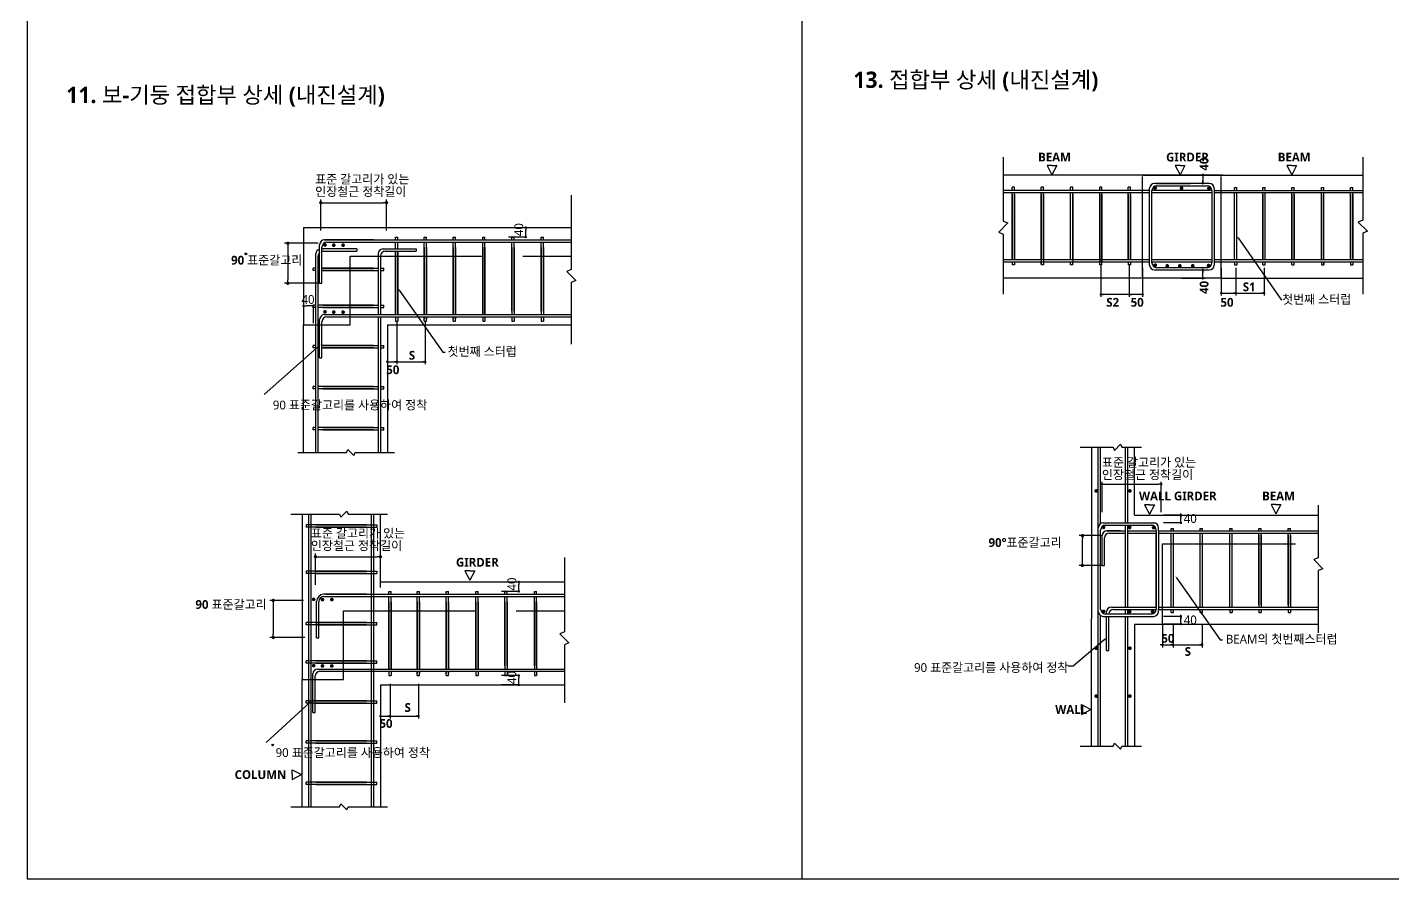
# Model space of a CAD drawing. Header units: millimetres. Extents: x 4573 to 501064, y -176100 to -4304.
# Drawn here: x 4573 to 45697, y -116700 to -91050 of the extents above; entities that cross this region are included whole.
import ezdxf

# ---------------------------------------------------------------- set-up
doc = ezdxf.new("R2010")
doc.units = ezdxf.units.MM
doc.header["$LTSCALE"] = 800
doc.linetypes.add('HID5', pattern=[6.5, 5, -1.5])
doc.layers.get('Defpoints').update_dxf_attribs({"color": 147})
for name, color, linetype in [('BAR', 40, 'Continuous'), ('BAR-S', 4, 'Continuous'), ('DIM', 7, 'Continuous'), ('ELE4', 4, 'Continuous'), ('MIDDLE', 6, 'Continuous'), ('RXLEADER', 7, 'Continuous'), ('SYM', 7, 'Continuous'), ('TEXT5', 7, 'Continuous'), ('W1', 2, 'Continuous')]:
    doc.layers.add(name, color=color, linetype=linetype)
doc.styles.get("Standard").update_dxf_attribs({"font": 'malgun.ttf'})
doc.styles.add('XR-SHEET-맑은고딕', font='malgun.ttf')
doc.styles.add('맑은고딕B', font='malgunbd.ttf')
doc.dimstyles.new('AA', dxfattribs={"dimscale": 0, "dimtxt": 360, "dimasz": 200, "dimexe": 100, "dimexo": 3, "dimgap": 100, "dimtad": 1, "dimdec": 0, "dimzin": 0, "dimdsep": 46, "dimtxsty": 'Standard', "dimcen": 3, "dimadec": 0, "dimazin": 0, "dimtfac": 1, "dimtdec": 0, "dimtix": 1, "dimtmove": 0, "dimatfit": 0, "dimfxl": 1, "dimtolj": 1, "dimtzin": 0, "dimarcsym": 0})

# ---------------------------------------------------------------- blocks, each defined once
blk = doc.blocks.new('_Dot')
at = {"color": 0, "linetype": 'ByBlock', "lineweight": -2}
blk.add_line((-0.5, 0), (-1, 0), dxfattribs=at)
at = {"color": 0, "linetype": 'ByBlock', "const_width": 0.5}
blk.add_lwpolyline([(-0.25, 0, 1), (0.25, 0, 1)], format="xyb", close=True, dxfattribs=at)
blk = doc.blocks.new('*D234')
at = {"layer": 'Defpoints', "color": 0, "transparency": 16777216}
for p in [(12896, -108316), (11982, -109434), (12940, -109434)]:
    blk.add_point(p, dxfattribs=at)
at = {"layer": 'DIM', "color": 0, "lineweight": -2, "transparency": 16777216}
for p, q in [((12893, -108316), (11882, -108316)), ((11982, -108416), (11982, -109334)), ((12937, -109434), (11882, -109434))]:
    blk.add_line(p, q, dxfattribs=at)
at = {"layer": 'DIM', "color": 0, "lineweight": -2, "transparency": 16777216, "xscale": 100, "yscale": 100, "zscale": 100}
for p, rotation in [((11982, -108316), 90), ((11982, -109434), 270)]:
    blk.add_blockref('_Dot', p, dxfattribs=dict(at, rotation=rotation))
blk = doc.blocks.new('*D235')
at = {"layer": 'Defpoints', "color": 0, "transparency": 16777216}
for p in [(15209, -107001), (13252, -107846), (15209, -107846)]:
    blk.add_point(p, dxfattribs=at)
at = {"layer": 'DIM', "color": 0, "lineweight": -2, "transparency": 16777216}
for p, q in [((13252, -107843), (13252, -106901)), ((15209, -107843), (15209, -106901)), ((13352, -107001), (15109, -107001))]:
    blk.add_line(p, q, dxfattribs=at)
at = {"layer": 'DIM', "color": 0, "lineweight": -2, "transparency": 16777216, "xscale": 100, "yscale": 100, "zscale": 100, "rotation": 180}
blk.add_blockref('_Dot', (13252, -107001), dxfattribs=at)
at = {"layer": 'DIM', "color": 0, "lineweight": -2, "transparency": 16777216, "xscale": 100, "yscale": 100, "zscale": 100}
blk.add_blockref('_Dot', (15209, -107001), dxfattribs=at)
blk = doc.blocks.new('*D232')
at = {"layer": 'Defpoints', "color": 0, "transparency": 16777216}
for p in [(13334, -97558), (12421, -98762), (13378, -98762)]:
    blk.add_point(p, dxfattribs=at)
at = {"layer": 'DIM', "color": 0, "lineweight": -2, "transparency": 16777216}
for p, q in [((13331, -97558), (12321, -97558)), ((12421, -97658), (12421, -98662)), ((13375, -98762), (12321, -98762))]:
    blk.add_line(p, q, dxfattribs=at)
at = {"layer": 'DIM', "color": 0, "lineweight": -2, "transparency": 16777216, "xscale": 100, "yscale": 100, "zscale": 100}
for p, rotation in [((12421, -97558), 90), ((12421, -98762), 270)]:
    blk.add_blockref('_Dot', p, dxfattribs=dict(at, rotation=rotation))
blk = doc.blocks.new('*D240')
at = {"layer": 'Defpoints', "color": 0, "transparency": 16777216}
for p in [(15393, -96335), (13412, -97179), (15393, -97179)]:
    blk.add_point(p, dxfattribs=at)
at = {"layer": 'DIM', "color": 0, "lineweight": -2, "transparency": 16777216}
for p, q in [((13412, -97176), (13412, -96235)), ((13512, -96335), (15293, -96335)), ((15393, -97176), (15393, -96235))]:
    blk.add_line(p, q, dxfattribs=at)
at = {"layer": 'DIM', "color": 0, "lineweight": -2, "transparency": 16777216, "xscale": 100, "yscale": 100, "zscale": 100, "rotation": 180}
blk.add_blockref('_Dot', (13412, -96335), dxfattribs=at)
at = {"layer": 'DIM', "color": 0, "lineweight": -2, "transparency": 16777216, "xscale": 100, "yscale": 100, "zscale": 100}
blk.add_blockref('_Dot', (15393, -96335), dxfattribs=at)
blk = doc.blocks.new('*D241')
at = {"layer": 'Defpoints', "color": 0, "transparency": 16777216}
for p in [(36354, -106365), (36945, -106365), (36945, -107264)]:
    blk.add_point(p, dxfattribs=at)
at = {"layer": 'DIM', "color": 0, "lineweight": -2, "transparency": 16777216}
for p, q in [((36942, -106365), (36254, -106365)), ((36354, -107164), (36354, -106465)), ((36942, -107264), (36254, -107264))]:
    blk.add_line(p, q, dxfattribs=at)
at = {"layer": 'DIM', "color": 0, "lineweight": -2, "transparency": 16777216, "xscale": 100, "yscale": 100, "zscale": 100}
for p, rotation in [((36354, -106365), 90), ((36354, -107264), 270)]:
    blk.add_blockref('_Dot', p, dxfattribs=dict(at, rotation=rotation))

msp = doc.modelspace()

# ---------------------------------------------------------------- linework, layer by layer
at = {"color": 4}
for p, q in [((15666.7, -97368.5), (15736.2, -97368.5)), ((16524.6, -97368.5), (16594.1, -97368.5)), ((17398.8, -97368.5), (17468.2, -97368.5)), ((18289, -97368.5), (18358.5, -97368.5)), ((19163.2, -97368.5), (19232.6, -97368.5)), ((20053.5, -97368.5), (20122.9, -97368.5)), ((14494.6, -97727.8), (14494.6, -97797.3)), ((16284.2, -97727.8), (16284.2, -97797.3)), ((13181.1, -98373.1), (13181.1, -98303.6)), ((15314.1, -98373.1), (15314.1, -98303.6)), ((13378.3, -98761.7), (13447.8, -98761.7)), ((13181.1, -99492.4), (13181.1, -99423)), ((15314.1, -99492.4), (15314.1, -99423)), ((15666.7, -99899.9), (15736.2, -99899.9)), ((16524.6, -99899.9), (16594.1, -99899.9)), ((17398.8, -99899.9), (17468.2, -99899.9)), ((18289, -99899.9), (18358.5, -99899.9)), ((19163.2, -99899.9), (19232.6, -99899.9)), ((20053.5, -99899.9), (20122.9, -99899.9)), ((13181.1, -100709.7), (13181.1, -100640.2)), ((15314.1, -100709.7), (15314.1, -100640.2)), ((13378.3, -101011.9), (13447.8, -101011.9)), ((13181.1, -101941.4), (13181.1, -101871.9)), ((15314.1, -101941.4), (15314.1, -101871.9)), ((13181.1, -103174.4), (13181.1, -103104.9)), ((15314.1, -103174.4), (15314.1, -103104.9)), ((12972.6, -106039.5), (12972.6, -106109)), ((15105.6, -106039.5), (15105.6, -106109)), ((12972.6, -107432.9), (12972.6, -107502.4)), ((15105.6, -107432.9), (15105.6, -107502.4)), ((15458.2, -108046), (15527.7, -108046)), ((16316.1, -108046), (16385.6, -108046)), ((17190.2, -108046), (17259.7, -108046)), ((18080.5, -108046), (18150, -108046)), ((18954.6, -108046), (19024.1, -108046)), ((19844.9, -108046), (19914.4, -108046)), ((12972.6, -109050.6), (12972.6, -108981.1)), ((15105.6, -109050.6), (15105.6, -108981.1)), ((13285.9, -109439.1), (13355.3, -109439.1)), ((12972.6, -110208.3), (12972.6, -110138.8)), ((15105.6, -110208.3), (15105.6, -110138.8)), ((15458.2, -110577.3), (15527.7, -110577.3)), ((16316.1, -110577.3), (16385.6, -110577.3)), ((17190.2, -110577.3), (17259.7, -110577.3)), ((18080.5, -110577.3), (18150, -110577.3)), ((18954.6, -110577.3), (19024.1, -110577.3)), ((19844.9, -110577.3), (19914.4, -110577.3)), ((12972.6, -111408.3), (12972.6, -111338.8)), ((15105.6, -111408.3), (15105.6, -111338.8)), ((13169.8, -111689.4), (13239.2, -111689.4)), ((12972.6, -112619), (12972.6, -112549.5)), ((15105.6, -112619), (15105.6, -112549.5)), ((12972.6, -113865.4), (12972.6, -113795.9)), ((15105.6, -113865.4), (15105.6, -113795.9))]:
    msp.add_line(p, q, dxfattribs=at)
at = {"color": 7}
for p, q in [((19585, -97369), (19065.6, -97369)), ((15778.3, -98967.7), (17086.5, -100839.3)), ((12894, -99445.4), (12894, -99964.8)), ((13179.3, -99445.4), (13179.3, -99964.8)), ((13303.7, -100699.2), (11706.7, -102111.7)), ((17086.5, -100839.3), (17160, -100839.3)), ((13095.2, -111376.7), (11771.4, -112592.3))]:
    msp.add_line(p, q, dxfattribs=at)
at = {"color": 0, "linetype": 'ByBlock'}
for p, q in [((19585, -97295.5), (19585, -97157.3)), ((13105.8, -99445.4), (12967.5, -99445.4))]:
    msp.add_line(p, q, dxfattribs=at)
at = {"color": 4, "const_width": 55}
for points in [[(13511.4, -97605.9, 1), (13566.7, -97605.9, 1)], [(13774.8, -97614.9, 1), (13830.1, -97614.9, 1)], [(14056.4, -97614.9, 1), (14111.7, -97614.9, 1)], [(13511.4, -99622.6, 1), (13566.7, -99622.6, 1)], [(13774.8, -99631.6, 1), (13830.1, -99631.6, 1)], [(14056.4, -99631.6, 1), (14111.7, -99631.6, 1)], [(13172.2, -108283.3, 1), (13227.6, -108283.3, 1)], [(13435.7, -108292.3, 1), (13491, -108292.3, 1)], [(13717.3, -108292.3, 1), (13772.6, -108292.3, 1)], [(13172.2, -110282.1, 1), (13227.6, -110282.1, 1)], [(13435.7, -110291.1, 1), (13491, -110291.1, 1)], [(13717.3, -110291.1, 1), (13772.6, -110291.1, 1)]]:
    msp.add_lwpolyline(points, format="xyb", close=True, dxfattribs=at)
at = {"color": 7}
for centre, radius in [((11155, -97878.7), 27.6), ((11964.7, -112670.1), 23.2)]:
    msp.add_circle(centre, radius, dxfattribs=at)
for points in [[(15768.3, -98974.7), (15788.4, -98960.7), (15736.2, -98907.4)], [(13287.9, -100680.5), (13319.6, -100717.9), (13415.8, -100604)], [(13079.3, -111358), (13111.1, -111395.3), (13207.3, -111281.4)]]:
    msp.add_solid(points, dxfattribs=at)
at = {"layer": 'BAR'}
for p, q in [((40174.3, -95752.4), (38524.3, -95752.4)), ((38585.7, -95752.4), (39607.1, -95752.4)), ((38377.2, -95967.2), (33968.8, -95967.2)), ((38377.2, -96036.7), (33968.8, -96036.7)), ((34233.8, -95967.2), (34233.8, -95865.6)), ((34303.3, -95865.6), (34233.8, -95865.6)), ((34233.8, -98017.4), (34233.8, -96036.7)), ((34233.8, -96091.7), (34233.8, -98057.2)), ((34303.3, -95967.2), (34303.3, -95865.6)), ((34303.3, -98017.4), (34303.3, -96036.7)), ((34303.3, -96091.7), (34303.3, -98057.2)), ((35107.9, -95967.2), (35107.9, -95865.6)), ((35177.4, -95865.6), (35107.9, -95865.6)), ((35107.9, -98057.2), (35107.9, -96036.7)), ((35107.9, -96091.7), (35107.9, -98202.3)), ((35177.4, -95967.2), (35177.4, -95865.6)), ((35177.4, -98057.2), (35177.4, -96036.7)), ((35177.4, -96091.7), (35177.4, -98202.3)), ((35998.2, -95967.2), (35998.2, -95865.6)), ((36067.7, -95865.6), (35998.2, -95865.6)), ((35998.2, -98057.2), (35998.2, -96036.7)), ((36067.7, -95967.2), (36067.7, -95865.6)), ((36067.7, -98057.2), (36067.7, -96036.7)), ((36067.7, -96091.7), (36067.7, -98132.8)), ((36872.3, -95967.2), (36872.3, -95865.6)), ((36941.8, -95865.6), (36872.3, -95865.6)), ((36872.3, -98057.2), (36872.3, -96036.7)), ((36872.3, -96091.7), (36872.3, -98132.8)), ((36941.8, -95967.2), (36941.8, -95865.6)), ((36941.8, -98202.3), (36941.8, -96036.7)), ((36941.8, -96091.7), (36941.8, -98132.8)), ((37730.2, -95967.2), (37730.2, -95865.6)), ((37799.7, -95865.6), (37730.2, -95865.6)), ((37730.2, -98057.2), (37730.2, -96036.7)), ((37730.2, -96091.7), (37730.2, -98057.2)), ((37799.7, -95967.2), (37799.7, -95865.6)), ((37799.7, -98057.2), (37799.7, -96036.7)), ((37799.7, -96091.7), (37799.7, -98057.2)), ((38377.2, -98214.5), (38377.2, -95899.4)), ((40251.9, -95967.2), (38446.7, -95967.2)), ((38446.7, -98145), (38446.7, -95968.9)), ((40251.9, -96036.7), (38446.7, -96036.7)), ((38593.7, -95821.9), (40104.8, -95821.9)), ((40251.9, -95968.9), (40251.9, -98145)), ((40321.4, -95899.4), (40321.4, -98214.5)), ((40321.4, -95967.2), (44799.9, -95967.2)), ((44799.9, -96036.7), (40321.4, -96036.7)), ((40930.1, -95967.2), (40930.1, -95876.4)), ((40930.1, -95876.4), (40999.6, -95876.4)), ((40930.1, -98057.2), (40930.1, -96036.7)), ((40999.6, -95967.2), (40999.6, -95876.4)), ((40999.6, -98057.2), (40999.6, -96036.7)), ((41788, -95967.2), (41788, -95876.4)), ((41788, -95876.4), (41857.5, -95876.4)), ((41788, -98057.2), (41788, -96036.7)), ((41788, -96091.7), (41788, -98057.2)), ((41857.5, -95967.2), (41857.5, -95876.4)), ((41857.5, -98057.2), (41857.5, -96036.7)), ((42662.1, -95967.2), (42662.1, -95876.4)), ((42662.1, -95876.4), (42731.6, -95876.4)), ((42662.1, -98057.2), (42662.1, -96036.7)), ((42662.1, -96091.7), (42662.1, -98057.2)), ((42731.6, -95967.2), (42731.6, -95876.4)), ((42731.6, -98057.2), (42731.6, -96036.7)), ((42731.6, -96091.7), (42731.6, -98057.2)), ((43552.4, -95967.2), (43552.4, -95876.4)), ((43552.4, -95876.4), (43621.9, -95876.4)), ((43552.4, -98057.2), (43552.4, -96036.7)), ((43552.4, -96091.7), (43552.4, -98057.2)), ((43621.9, -95967.2), (43621.9, -95876.4)), ((43621.9, -98057.2), (43621.9, -96036.7)), ((44426.5, -95876.4), (44496, -95876.4)), ((44426.5, -95967.2), (44426.5, -95876.4)), ((44426.5, -98017.4), (44426.5, -96036.7)), ((44426.5, -96091.7), (44426.5, -98057.2)), ((44496, -95967.2), (44496, -95876.4)), ((44496, -98017.4), (44496, -96036.7)), ((44496, -96091.7), (44496, -98057.2)), ((13525.3, -97454.8), (20957.8, -97454.8)), ((15000.5, -97454.8), (13525.3, -97454.8)), ((15666.7, -97454.8), (15666.7, -97368.5)), ((15736.2, -97454.8), (15736.2, -97368.5)), ((16524.6, -97454.8), (16524.6, -97368.5)), ((16594.1, -97454.8), (16594.1, -97368.5)), ((17398.8, -97454.8), (17398.8, -97368.5)), ((17468.2, -97454.8), (17468.2, -97368.5)), ((18289, -97454.8), (18289, -97368.5)), ((18358.5, -97454.8), (18358.5, -97368.5)), ((19163.2, -97454.8), (19163.2, -97368.5)), ((19232.6, -97454.8), (19232.6, -97368.5)), ((20053.5, -97454.8), (20053.5, -97368.5)), ((20122.9, -97454.8), (20122.9, -97368.5)), ((13264.7, -103860.4), (13264.7, -97874.8)), ((13378.3, -98761.7), (13378.3, -97601.8)), ((13447.8, -98761.7), (13447.8, -97671.3)), ((14494.6, -97727.8), (13447.8, -97727.8)), ((13481.3, -97797.3), (14494.6, -97797.3)), ((13594.8, -97524.3), (20957.8, -97524.3)), ((15139.4, -97874.8), (15139.4, -99705.1)), ((15286.5, -97727.8), (16284.2, -97727.8)), ((15356, -97797.3), (16284.2, -97797.3)), ((15666.7, -97727.8), (15666.7, -97524.3)), ((15666.7, -97797.3), (15666.7, -99705.1)), ((15666.7, -99721.8), (15666.7, -97797.3)), ((15736.2, -97727.8), (15736.2, -97524.3)), ((15736.2, -97797.3), (15736.2, -99705.1)), ((15736.2, -99721.8), (15736.2, -97797.3)), ((16524.6, -99705.1), (16524.6, -97524.3)), ((16524.6, -97681.2), (16524.6, -99705.1)), ((16594.1, -99705.1), (16594.1, -97524.3)), ((16594.1, -97681.2), (16594.1, -99705.1)), ((17398.8, -99705.1), (17398.8, -97524.3)), ((17398.8, -97681.2), (17398.8, -99705.1)), ((17468.2, -99705.1), (17468.2, -97524.3)), ((17468.2, -97681.2), (17468.2, -99705.1)), ((18289, -99708.5), (18289, -97524.3)), ((18289, -97681.2), (18289, -99705.1)), ((18358.5, -99705.1), (18358.5, -97524.3)), ((18358.5, -97681.2), (18358.5, -99705.1)), ((19163.2, -99606.9), (19163.2, -97524.3)), ((19163.2, -97681.2), (19163.2, -99705.1)), ((19232.6, -99606.9), (19232.6, -97524.3)), ((19232.6, -97681.2), (19232.6, -99705.1)), ((20053.5, -99606.9), (20053.5, -97524.3)), ((20053.5, -97681.2), (20053.5, -99705.1)), ((20122.9, -99606.9), (20122.9, -97524.3)), ((20122.9, -97681.2), (20122.9, -99705.1)), ((13334.2, -103860.4), (13334.2, -97944.3)), ((15208.9, -97944.3), (15208.9, -99705.1)), ((38377.2, -98057.2), (33968.8, -98057.2)), ((38377.2, -98126.7), (33968.8, -98126.7)), ((34233.8, -98126.7), (34233.8, -98202.3)), ((34303.3, -98202.3), (34233.8, -98202.3)), ((34303.3, -98126.7), (34303.3, -98202.3)), ((35107.9, -98188.5), (35107.9, -98126.7)), ((35177.4, -98202.3), (35107.9, -98202.3)), ((35998.2, -98202.3), (35998.2, -98126.7)), ((36067.7, -98202.3), (35998.2, -98202.3)), ((36067.7, -98202.3), (36067.7, -98126.7)), ((36872.3, -98202.3), (36872.3, -98126.7)), ((36941.8, -98202.3), (36872.3, -98202.3)), ((37730.2, -98132.3), (37730.2, -98126.7)), ((37730.2, -98126.7), (37730.2, -98202.3)), ((37799.7, -98202.3), (37730.2, -98202.3)), ((37799.7, -98132.3), (37799.7, -98126.7)), ((37799.7, -98126.7), (37799.7, -98202.3)), ((40251.9, -98057.2), (38446.7, -98057.2)), ((40251.9, -98126.7), (38446.7, -98126.7)), ((44799.9, -98057.2), (40321.4, -98057.2)), ((44799.9, -98126.7), (40321.4, -98126.7)), ((40930.1, -98126.7), (40930.1, -98205.5)), ((40930.1, -98132.3), (40930.1, -98126.7)), ((40930.1, -98205.5), (40999.6, -98205.5)), ((40999.6, -98126.7), (40999.6, -98205.5)), ((40999.6, -98132.3), (40999.6, -98126.7)), ((41788, -98205.5), (41788, -98126.7)), ((41788, -98205.5), (41857.5, -98205.5)), ((41857.5, -98205.5), (41857.5, -98126.7)), ((42662.1, -98205.5), (42662.1, -98126.7)), ((42662.1, -98205.5), (42731.6, -98205.5)), ((42731.6, -98205.5), (42731.6, -98126.7)), ((43552.4, -98126.7), (43552.4, -98205.5)), ((43552.4, -98205.5), (43621.9, -98205.5)), ((43621.9, -98126.7), (43621.9, -98205.5)), ((43621.9, -98188.5), (43621.9, -98126.7)), ((44426.5, -98126.7), (44426.5, -98205.5)), ((44426.5, -98205.5), (44496, -98205.5)), ((44496, -98126.7), (44496, -98205.5)), ((13264.7, -98303.6), (13181.1, -98303.6)), ((13264.7, -98373.1), (13181.1, -98373.1)), ((13378.3, -98303.6), (13334.2, -98303.6)), ((13378.3, -98373.1), (13334.2, -98373.1)), ((15001.4, -98303.6), (13447.8, -98303.6)), ((15001.4, -98373.1), (13447.8, -98373.1)), ((13474.1, -98303.6), (15139.4, -98303.6)), ((13474.1, -98373.1), (15139.4, -98373.1)), ((15208.9, -98303.6), (15314.1, -98303.6)), ((15208.9, -98373.1), (15314.1, -98373.1)), ((38524.3, -98361.6), (40174.3, -98361.6)), ((40104.8, -98292.1), (38593.7, -98292.1)), ((13264.7, -99423), (13181.1, -99423)), ((13264.7, -99492.4), (13181.1, -99492.4)), ((15001.4, -99423), (13334.2, -99423)), ((15001.4, -99492.4), (13334.2, -99492.4)), ((13474.1, -99423), (15139.4, -99423)), ((13474.1, -99492.4), (15139.4, -99492.4)), ((15208.9, -99423), (15314.1, -99423)), ((15208.9, -99492.4), (15314.1, -99492.4)), ((13378.3, -101011.9), (13378.3, -99852.1)), ((13447.8, -101011.9), (13447.8, -99921.6)), ((13525.3, -99705.1), (15139.4, -99705.1)), ((13594.8, -99774.6), (20957.8, -99774.6)), ((15018, -99705.1), (20957.8, -99705.1)), ((15139.4, -99774.6), (15139.4, -103860.4)), ((15208.9, -99774.6), (15208.9, -103860.4)), ((15666.7, -99774.6), (15666.7, -99899.9)), ((15736.2, -99774.6), (15736.2, -99899.9)), ((16524.6, -99899.9), (16524.6, -99774.6)), ((16524.6, -99774.6), (16524.6, -99830.4)), ((16594.1, -99899.9), (16594.1, -99774.6)), ((16594.1, -99774.6), (16594.1, -99830.4)), ((17398.8, -99899.9), (17398.8, -99774.6)), ((17398.8, -99774.6), (17398.8, -99830.4)), ((17468.2, -99899.9), (17468.2, -99774.6)), ((17468.2, -99774.6), (17468.2, -99830.4)), ((18289, -99774.6), (18289, -99899.9)), ((18358.5, -99778), (18358.5, -99774.6)), ((18358.5, -99774.6), (18358.5, -99899.9)), ((19163.2, -99774.6), (19163.2, -99899.9)), ((19232.6, -99774.6), (19232.6, -99899.9)), ((20053.5, -99774.6), (20053.5, -99899.9)), ((20122.9, -99774.6), (20122.9, -99899.9)), ((13264.7, -100640.2), (13181.1, -100640.2)), ((13264.7, -100709.7), (13181.1, -100709.7)), ((13378.3, -100640.2), (13334.2, -100640.2)), ((13378.3, -100709.7), (13334.2, -100709.7)), ((15001.4, -100640.2), (13447.8, -100640.2)), ((15001.4, -100709.7), (13447.8, -100709.7)), ((13474.1, -100640.2), (15139.4, -100640.2)), ((13474.1, -100709.7), (15139.4, -100709.7)), ((15208.9, -100640.2), (15314.1, -100640.2)), ((15208.9, -100709.7), (15314.1, -100709.7)), ((13264.7, -101871.9), (13181.1, -101871.9)), ((13264.7, -101941.4), (13181.1, -101941.4)), ((15001.4, -101871.9), (13334.2, -101871.9)), ((15001.4, -101941.4), (13334.2, -101941.4)), ((13474.1, -101871.9), (15139.4, -101871.9)), ((13474.1, -101941.4), (15139.4, -101941.4)), ((15208.9, -101871.9), (15314.1, -101871.9)), ((15208.9, -101941.4), (15314.1, -101941.4)), ((13264.7, -103104.9), (13181.1, -103104.9)), ((13264.7, -103174.4), (13181.1, -103174.4)), ((15001.4, -103104.9), (13334.2, -103104.9)), ((15001.4, -103174.4), (13334.2, -103174.4)), ((13474.1, -103104.9), (15139.4, -103104.9)), ((13474.1, -103174.4), (15139.4, -103174.4)), ((15208.9, -103104.9), (15314.1, -103104.9)), ((15208.9, -103174.4), (15314.1, -103174.4)), ((36831.2, -112705.1), (36831.2, -103703.3)), ((36900.7, -106002.2), (36900.7, -103703.3)), ((37638.8, -103703.3), (37638.8, -105980.1)), ((37708.3, -103703.3), (37708.3, -105980.1)), ((14792.9, -106039.5), (12972.6, -106039.5)), ((13056.2, -114537.8), (13056.2, -105715.8)), ((13125.7, -114537.8), (13125.7, -105715.8)), ((13265.6, -106039.5), (15105.6, -106039.5)), ((14930.9, -105715.8), (14930.9, -114537.8)), ((15000.4, -105715.8), (15000.4, -114537.8)), ((36978.3, -105980.1), (38548.1, -105980.1)), ((37040.6, -106049.6), (38478.6, -106049.6)), ((37638.8, -106049.6), (37638.8, -106287.6)), ((37708.3, -106049.6), (37708.3, -106287.6)), ((14792.9, -106109), (12972.6, -106109)), ((13265.6, -106109), (15105.6, -106109)), ((36900.7, -108579.2), (36900.7, -106196.7)), ((36944.8, -107264.1), (36944.8, -106365.2)), ((37014.3, -107264.1), (37014.3, -106434.7)), ((37091.8, -106218.1), (37638.8, -106218.1)), ((37499.8, -106218.1), (37091.8, -106218.1)), ((37161.3, -106287.6), (37638.8, -106287.6)), ((37638.8, -106287.6), (37638.8, -108515.7)), ((37708.3, -106218.1), (38577.2, -106218.1)), ((37708.3, -106287.6), (37708.3, -108515.7)), ((37708.3, -106287.6), (38577.2, -106287.6)), ((38577.2, -106218.1), (38577.2, -106196.7)), ((38577.2, -106218.1), (38577.2, -108585.2)), ((38577.2, -108515.7), (38577.2, -106287.6)), ((38646.7, -106218.1), (38646.7, -106127.2)), ((38646.7, -106218.1), (38646.7, -108585.2)), ((38646.7, -106218.1), (38757.4, -106218.1)), ((38646.7, -106287.6), (43457.2, -106287.6)), ((38757.4, -106218.1), (43457.2, -106218.1)), ((39024, -106218.1), (39024, -106148.4)), ((39024, -106148.4), (39093.5, -106148.4)), ((39024, -108515.7), (39024, -106287.6)), ((39093.5, -106218.1), (39093.5, -106148.4)), ((39093.5, -108515.7), (39093.5, -106287.6)), ((39898.1, -106218.1), (39898.1, -106148.4)), ((39898.1, -106148.4), (39967.6, -106148.4)), ((39898.1, -108515.7), (39898.1, -106287.6)), ((39967.6, -106218.1), (39967.6, -106148.4)), ((39967.6, -108515.7), (39967.6, -106287.6)), ((40788.4, -106218.1), (40788.4, -106148.4)), ((40788.4, -106148.4), (40857.9, -106148.4)), ((40788.4, -108515.7), (40788.4, -106287.6)), ((40857.9, -106218.1), (40857.9, -106148.4)), ((40857.9, -108515.7), (40857.9, -106287.6)), ((41662.5, -106148.4), (41732, -106148.4)), ((41662.5, -106218.1), (41662.5, -106148.4)), ((41662.5, -108451.6), (41662.5, -106287.6)), ((41662.5, -106346.2), (41662.5, -108515.7)), ((41732, -106218.1), (41732, -106148.4)), ((41732, -108451.6), (41732, -106287.6)), ((41732, -106346.2), (41732, -108515.7)), ((42552.8, -106218.1), (42552.8, -106148.4)), ((42552.8, -106148.4), (42622.3, -106148.4)), ((42552.8, -108451.6), (42552.8, -106287.6)), ((42552.8, -106346.2), (42552.8, -108515.7)), ((42622.3, -106218.1), (42622.3, -106148.4)), ((42622.3, -108451.6), (42622.3, -106287.6)), ((42622.3, -106346.2), (42622.3, -108515.7)), ((36944.8, -107264.1), (37014.3, -107264.1)), ((14792.9, -107432.9), (12972.6, -107432.9)), ((14792.9, -107502.4), (12972.6, -107502.4)), ((13265.6, -107432.9), (15105.6, -107432.9)), ((13265.6, -107502.4), (15105.6, -107502.4)), ((14791.9, -108132.2), (13489.8, -108132.2)), ((13563.5, -108132.2), (16049.5, -108132.2)), ((15458.2, -108132.2), (15458.2, -108046)), ((15527.7, -108132.2), (15527.7, -108046)), ((16049.5, -108132.2), (20749.3, -108132.2)), ((16316.1, -108132.2), (16316.1, -108046)), ((16385.6, -108132.2), (16385.6, -108046)), ((17190.2, -108132.2), (17190.2, -108046)), ((17259.7, -108132.2), (17259.7, -108046)), ((18080.5, -108132.2), (18080.5, -108046)), ((18150, -108132.2), (18150, -108046)), ((18954.6, -108132.2), (18954.6, -108046)), ((19024.1, -108132.2), (19024.1, -108046)), ((19844.9, -108132.2), (19844.9, -108046)), ((19914.4, -108132.2), (19914.4, -108046)), ((13285.9, -109439.1), (13285.9, -108336.1)), ((13355.3, -109439.1), (13355.3, -108348.8)), ((13502.4, -108201.7), (20749.3, -108201.7)), ((15458.2, -110382.5), (15458.2, -108201.7)), ((15458.2, -108358.6), (15458.2, -110382.5)), ((15527.7, -110382.5), (15527.7, -108201.7)), ((15527.7, -108358.6), (15527.7, -110382.5)), ((16316.1, -110382.5), (16316.1, -108201.7)), ((16316.1, -108358.6), (16316.1, -110382.5)), ((16385.6, -110382.5), (16385.6, -108201.7)), ((16385.6, -108358.6), (16385.6, -110382.5)), ((17190.2, -110382.5), (17190.2, -108201.7)), ((17190.2, -108358.6), (17190.2, -110382.5)), ((17259.7, -110382.5), (17259.7, -108201.7)), ((17259.7, -108358.6), (17259.7, -110382.5)), ((18080.5, -110385.9), (18080.5, -108201.7)), ((18080.5, -108358.6), (18080.5, -110382.5)), ((18150, -110382.5), (18150, -108201.7)), ((18150, -108358.6), (18150, -110382.5)), ((18954.6, -110284.3), (18954.6, -108201.7)), ((18954.6, -108358.6), (18954.6, -110382.5)), ((19024.1, -110284.3), (19024.1, -108201.7)), ((19024.1, -108358.6), (19024.1, -110382.5)), ((19844.9, -110284.3), (19844.9, -108201.7)), ((19844.9, -108358.6), (19844.9, -110382.5)), ((19914.4, -110284.3), (19914.4, -108201.7)), ((19914.4, -108358.6), (19914.4, -110382.5)), ((37223.6, -108515.7), (38577.2, -108515.7)), ((38646.7, -108515.7), (43457.2, -108515.7)), ((36900.7, -112705.1), (36900.7, -108773.7)), ((36978.3, -108795.8), (38499.7, -108795.8)), ((38430.2, -108726.3), (37047.8, -108726.3)), ((37076.5, -108726.3), (37076.5, -108662.7)), ((37076.5, -109822.6), (37076.5, -108795.8)), ((37146, -109822.6), (37146, -108795.8)), ((37293.1, -108585.2), (38577.2, -108585.2)), ((37638.8, -108585.2), (37638.8, -108726.3)), ((37638.8, -108795.8), (37638.8, -112705.1)), ((37708.3, -108585.2), (37708.3, -108726.3)), ((37708.3, -108795.8), (37708.3, -112705.1)), ((38646.7, -108585.2), (43457.2, -108585.2)), ((38646.7, -108648.7), (38646.7, -108585.2)), ((39024, -108676.4), (39024, -108585.2)), ((39024, -108676.4), (39093.5, -108676.4)), ((39093.5, -108676.4), (39093.5, -108585.2)), ((39898.1, -108676.4), (39898.1, -108585.2)), ((39898.1, -108676.4), (39967.6, -108676.4)), ((39967.6, -108676.4), (39967.6, -108585.2)), ((40788.4, -108585.2), (40788.4, -108676.4)), ((40788.4, -108676.4), (40857.9, -108676.4)), ((40857.9, -108585.2), (40857.9, -108676.4)), ((40857.9, -108622.7), (40857.9, -108585.2)), ((41662.5, -108585.2), (41662.5, -108676.4)), ((41662.5, -108676.4), (41732, -108676.4)), ((41732, -108585.2), (41732, -108676.4)), ((42552.8, -108585.2), (42552.8, -108676.4)), ((42552.8, -108676.4), (42622.3, -108676.4)), ((42622.3, -108585.2), (42622.3, -108676.4)), ((14792.9, -108981.1), (12972.6, -108981.1)), ((14792.9, -109050.6), (12972.6, -109050.6)), ((13265.6, -108981.1), (15105.6, -108981.1)), ((13265.6, -109050.6), (15105.6, -109050.6)), ((14792.9, -110138.8), (12972.6, -110138.8)), ((14792.9, -110208.3), (12972.6, -110208.3)), ((13265.6, -110138.8), (15105.6, -110138.8)), ((13265.6, -110208.3), (15105.6, -110208.3)), ((37076.5, -109822.6), (37146, -109822.6)), ((13169.8, -111689.4), (13169.8, -110529.6)), ((13239.2, -111689.4), (13239.2, -110599)), ((13316.8, -110382.5), (14930.9, -110382.5)), ((13386.3, -110452), (20749.3, -110452)), ((14809.5, -110382.5), (20749.3, -110382.5)), ((15458.2, -110452), (15458.2, -110577.3)), ((15527.7, -110452), (15527.7, -110577.3)), ((16316.1, -110577.3), (16316.1, -110452)), ((16316.1, -110452), (16316.1, -110507.8)), ((16385.6, -110577.3), (16385.6, -110452)), ((16385.6, -110452), (16385.6, -110507.8)), ((17190.2, -110577.3), (17190.2, -110452)), ((17190.2, -110452), (17190.2, -110507.8)), ((17259.7, -110577.3), (17259.7, -110452)), ((17259.7, -110452), (17259.7, -110507.8)), ((18080.5, -110452), (18080.5, -110577.3)), ((18150, -110452), (18150, -110577.3)), ((18954.6, -110452), (18954.6, -110577.3)), ((19024.1, -110452), (19024.1, -110577.3)), ((19844.9, -110452), (19844.9, -110577.3)), ((19914.4, -110452), (19914.4, -110577.3)), ((14792.9, -111338.8), (12972.6, -111338.8)), ((14792.9, -111408.3), (12972.6, -111408.3)), ((13265.6, -111338.8), (15105.6, -111338.8)), ((13265.6, -111408.3), (15105.6, -111408.3)), ((14792.9, -112549.5), (12972.6, -112549.5)), ((14792.9, -112619), (12972.6, -112619)), ((13265.6, -112549.5), (15105.6, -112549.5)), ((13265.6, -112619), (15105.6, -112619)), ((14792.9, -113795.9), (12972.6, -113795.9)), ((14792.9, -113865.4), (12972.6, -113865.4)), ((13265.6, -113795.9), (15105.6, -113795.9)), ((13265.6, -113865.4), (15105.6, -113865.4))]:
    msp.add_line(p, q, dxfattribs=at)
for centre, radius, start, end in [((38524.3, -95899.4), 147.1, 90, 180), ((40174.3, -95899.4), 147.1, 0, 90), ((38593.7, -95968.9), 147.1, 90, 180), ((40104.8, -95968.9), 147.1, 0, 90), ((13525.3, -97601.8), 147.1, 90, 180), ((13411.8, -97874.8), 147.1, 103.16783, 180), ((13481.3, -97944.3), 147.1, 134.45141, 180), ((13594.8, -97671.3), 147.1, 90, 180), ((13481.3, -97944.3), 147.1, 90, 103.16783), ((15286.5, -97874.8), 147.1, 90, 180), ((15356, -97944.3), 147.1, 90, 180), ((38524.3, -98214.5), 147.1, 180, 270), ((38593.7, -98145), 147.1, 180, 270), ((40104.8, -98145), 147.1, 270, 0), ((40174.3, -98214.5), 147.1, 270, 0), ((13525.3, -99852.1), 147.1, 90, 180), ((13594.8, -99921.6), 147.1, 90, 180), ((36978.3, -106127.2), 147.1, 90, 180), ((37047.8, -106196.7), 147.1, 90, 180), ((38430.2, -106196.7), 147.1, 0, 90), ((38499.7, -106127.2), 147.1, 0, 90), ((37091.8, -106365.2), 147.1, 90, 180), ((37161.3, -106434.7), 147.1, 90, 180), ((13502.4, -108348.8), 216.9, 90, 180), ((13502.4, -108348.8), 147.1, 90, 180), ((37223.6, -108662.7), 147.1, 90, 180), ((36978.3, -108648.7), 147.1, 180, 270), ((37047.8, -108579.2), 147.1, 180, 270), ((37293.1, -108732.2), 147.1, 90, 180), ((38430.2, -108579.2), 147.1, 270, 0), ((38499.7, -108648.7), 147.1, 270, 0), ((13316.8, -110529.6), 147.1, 90, 180), ((13386.3, -110599), 147.1, 90, 180)]:
    msp.add_arc(centre, radius, start, end, dxfattribs=at)
at = {"layer": 'BAR-S', "const_width": 55}
for points in [[(38514, -95891, 1), (38569.4, -95891, 1)], [(39310.7, -95900, 1), (39366, -95900, 1)], [(40133.4, -95900, 1), (40188.7, -95900, 1)], [(38516.2, -98217.2, 1), (38571.5, -98217.2, 1)], [(38881.1, -98238.5, 1), (38936.4, -98238.5, 1)], [(39257.4, -98235.7, 1), (39312.7, -98235.7, 1)], [(39646.9, -98235.4, 1), (39702.3, -98235.4, 1)], [(40122.3, -98229.3, 1), (40177.6, -98229.3, 1)], [(36738.6, -105018, 1), (36793.9, -105018, 1)], [(37754.1, -105018, 1), (37809.5, -105018, 1)], [(36963.9, -106115.8, 1), (37019.2, -106115.8, 1)], [(37748.2, -106117.6, 1), (37803.6, -106117.6, 1)], [(38468.3, -106124, 1), (38523.6, -106124, 1)], [(36964.3, -108647.1, 1), (37019.6, -108647.1, 1)], [(37748.2, -108656.1, 1), (37803.6, -108656.1, 1)], [(38438.2, -108656.1, 1), (38493.5, -108656.1, 1)], [(36738.6, -109757.9, -1), (36793.9, -109757.9, -1)], [(37754.1, -109757.9, -1), (37809.5, -109757.9, -1)], [(36738.6, -111199.1, -1), (36793.9, -111199.1, -1)], [(37754.1, -111199.1, -1), (37809.5, -111199.1, -1)]]:
    msp.add_lwpolyline(points, format="xyb", close=True, dxfattribs=at)
at = {"layer": 'DIM'}
for p, q in [((39341.5, -95501.1), (40048.6, -95501.1)), ((39341.5, -95749.6), (40048.6, -95749.6)), ((39975.1, -95459.8), (39975.1, -95778.6)), ((36905.8, -98186), (36905.8, -99171.4)), ((37764.4, -98186), (37764.4, -99171.4)), ((38166.1, -98294.2), (38166.1, -99171.4)), ((39341.5, -98360.5), (40048.6, -98360.5)), ((39341.5, -98608.9), (40048.6, -98608.9)), ((39975.1, -98650.2), (39975.1, -98331.4)), ((40534.1, -98294.6), (40534.1, -99130)), ((40970, -98294.6), (40970, -99130)), ((41827.7, -98294.6), (41827.7, -99130)), ((38092.6, -99097.8), (36905.8, -99097.8)), ((40607.6, -99056.5), (41827.7, -99056.5)), ((15701.5, -99902.1), (15701.5, -101197.9)), ((16559.4, -99899.9), (16559.4, -101195.7)), ((15417.4, -101124.4), (16559.4, -101124.4)), ((39318.7, -105745.1), (38799.3, -105745.1)), ((39318.7, -105977.5), (38799.3, -105977.5)), ((19376.5, -108046.2), (18857.1, -108046.2)), ((19376.5, -107972.7), (19376.5, -107834.5)), ((39318.7, -108799.1), (38799.3, -108799.1)), ((39318.7, -108957.9), (39318.7, -108751.5)), ((38766.5, -109031.5), (38766.5, -109731.6)), ((39318.7, -109031.5), (38799.3, -109031.5)), ((39081.1, -109031.5), (39081.1, -109731.6)), ((39955.2, -109031.5), (39955.2, -109731.6)), ((38766.5, -109658), (39955.2, -109658)), ((39081.8, -109657.1), (39081.8, -109584.5)), ((39955.9, -109657.1), (39955.9, -109584.5)), ((19376.5, -110577.6), (18857.1, -110577.6)), ((15498.6, -110834.1), (15498.6, -111875.3)), ((16355.2, -110834.1), (16355.2, -111875.3)), ((19376.5, -110862.9), (18857.1, -110862.9)), ((19376.5, -110789.3), (19376.5, -110651.1)), ((15208.9, -111168.2), (15208.9, -111875.3)), ((15208.9, -111801.8), (16355.2, -111801.8))]:
    msp.add_line(p, q, dxfattribs=at)
at = {"layer": 'DIM', "linetype": 'ByBlock'}
for p, q in [((36944.7, -105655.3), (36944.7, -104739.7)), ((37018.3, -104813.3), (38654.8, -104813.3)), ((38728.4, -105655.3), (38728.4, -104739.7)), ((39318.7, -105903.9), (39318.7, -105697.5))]:
    msp.add_line(p, q, dxfattribs=at)
at = {"layer": 'ELE4', "color": 2}
msp.add_line((27906.7, -116700), (27906.7, -65400), dxfattribs=at)
at = {"layer": 'ELE4'}
msp.add_lwpolyline([(4573.3, -116700), (73350, -116700), (73350, -65400), (4573.3, -65400)], close=True, dxfattribs=at)
at = {"layer": 'RXLEADER'}
for p, q in [((41041.7, -97397.7), (42349.8, -99269.3)), ((39190.3, -107632.6), (40498.5, -109504.2)), ((37002, -109509.8), (36072.4, -110300.3)), ((40498.5, -109504.2), (40572, -109504.2)), ((36072.4, -110300.3), (35925.3, -110300.3))]:
    msp.add_line(p, q, dxfattribs=at)
for points in [[(41031.7, -97404.7), (41051.7, -97390.6), (40999.6, -97337.4)], [(39180.3, -107639.7), (39200.4, -107625.6), (39148.2, -107572.4)], [(36986.1, -109491.2), (37017.9, -109528.5), (37114, -109414.6)]]:
    msp.add_solid(points, dxfattribs=at)
at = {"layer": 'SYM'}
for points in [[(33968.8, -94961.1), (33968.8, -96888.7), (34106.4, -96945.6), (33831.3, -97220.7), (33968.8, -97277.7), (33968.8, -99085.4)], [(44799.9, -94961.1), (44799.9, -96860.1), (44662.4, -96917), (44937.4, -97192.1), (44799.9, -97249), (44799.9, -99085.4)], [(20957.8, -96108.7), (20957.8, -98349.4), (20820.3, -98406.4), (21095.3, -98681.4), (20957.8, -98738.4), (20957.8, -100597.6)], [(36283.9, -103703.3), (37281.9, -103703.3), (37319.9, -103795), (37503.2, -103611.6), (37541.2, -103703.3), (38129.8, -103703.3)], [(12717.4, -103860.4), (14189, -103860.4), (14227, -103768.7), (14410.3, -103952.1), (14448.3, -103860.4), (15630.4, -103860.4)], [(12508.9, -105715.8), (13980.5, -105715.8), (14018.5, -105807.5), (14201.8, -105624.1), (14239.8, -105715.8), (15421.9, -105715.8)], [(43457.2, -105450.3), (43457.2, -107031), (43319.6, -107087.9), (43594.7, -107363), (43457.2, -107419.9), (43457.2, -109291.2)], [(20749.3, -107023.5), (20749.3, -109264.2), (20611.7, -109321.2), (20886.8, -109596.2), (20749.3, -109653.2), (20749.3, -111406.6)], [(36283.9, -112705.1), (37281.9, -112705.1), (37319.9, -112613.4), (37503.2, -112796.8), (37541.2, -112705.1), (38129.8, -112705.1)], [(12508.9, -114537.8), (13980.5, -114537.8), (14018.5, -114446.1), (14201.8, -114629.5), (14239.8, -114537.8), (15421.9, -114537.8)]]:
    msp.add_lwpolyline(points, dxfattribs=at)
at = {"layer": 'TEXT5', "color": 7}
for p, q in [((35287.1, -95216.8), (35435.5, -95495)), ((35435.5, -95216.8), (35287.1, -95216.8)), ((35584, -95216.8), (35435.5, -95495)), ((35435.5, -95216.8), (35584, -95216.8)), ((39143.1, -95216.8), (39291.6, -95495)), ((39291.6, -95216.8), (39143.1, -95216.8)), ((39440, -95216.8), (39291.6, -95495)), ((39291.6, -95216.8), (39440, -95216.8)), ((42506.3, -95216.8), (42654.7, -95495)), ((42654.7, -95216.8), (42506.3, -95216.8)), ((42803.1, -95216.8), (42654.7, -95495)), ((42654.7, -95216.8), (42803.1, -95216.8)), ((38224.3, -105436.4), (38372.7, -105714.6)), ((38372.7, -105436.4), (38224.3, -105436.4)), ((38521.2, -105436.4), (38372.7, -105714.6)), ((38372.7, -105436.4), (38521.2, -105436.4)), ((42182.6, -105426.7), (42034.1, -105426.7)), ((42034.1, -105426.7), (42182.6, -105704.8)), ((42331, -105426.7), (42182.6, -105704.8)), ((42182.6, -105426.7), (42331, -105426.7)), ((17755.1, -107423), (17903.5, -107701.2)), ((17903.5, -107423), (17755.1, -107423)), ((17903.5, -107423), (18051.9, -107423)), ((18051.9, -107423), (17903.5, -107701.2)), ((36323.7, -111454.4), (36601.9, -111602.8)), ((36323.7, -111602.8), (36323.7, -111454.4)), ((36323.7, -111751.3), (36601.9, -111602.8)), ((36323.7, -111602.8), (36323.7, -111751.3)), ((12548.7, -113415.4), (12826.9, -113563.8)), ((12548.7, -113563.8), (12548.7, -113415.4)), ((12548.7, -113712.2), (12826.9, -113563.8)), ((12548.7, -113563.8), (12548.7, -113712.2))]:
    msp.add_line(p, q, dxfattribs=at)
at = {"layer": 'W1'}
for p, q in [((40582, -95501.1), (33968.8, -95501.1)), ((38168.7, -95501.1), (44799.9, -95501.1)), ((12894, -97083.7), (20957.8, -97083.7)), ((12894, -97083.7), (12894, -100017.7)), ((40534.1, -98608.9), (33968.8, -98608.9)), ((40529.8, -98608.9), (44799.9, -98608.9)), ((12894, -103860.4), (12894, -100017.7)), ((15417.4, -100017.7), (15417.4, -103860.4)), ((15417.4, -100017.7), (20957.8, -100017.7)), ((36622.8, -103703.3), (36622.8, -108862.5)), ((37916.8, -105748.1), (37916.8, -103703.3)), ((12847.7, -105715.8), (12847.7, -110695.2)), ((15208.9, -107923.8), (15208.9, -105715.8)), ((37916.8, -105748.1), (43457.2, -105748.1)), ((15208.9, -107760.9), (20749.3, -107760.9)), ((36622.8, -112705.1), (36622.8, -108862.5)), ((37916.8, -109031.5), (37916.8, -112705.1)), ((37916.8, -109031.5), (43463.4, -109031.5)), ((12847.7, -114537.8), (12847.7, -110695.2)), ((15208.9, -110862.9), (20749.3, -110862.9)), ((15208.9, -110862.9), (15208.9, -114537.8))]:
    msp.add_line(p, q, dxfattribs=at)
at = {"layer": 'W1', "linetype": 'HID5'}
for p, q in [((38166.1, -98561.7), (38166.1, -95548.7)), ((40534.1, -98561.7), (40534.1, -95548.7)), ((14300.8, -97947.6), (20957.8, -97947.6)), ((14300.8, -100017.7), (14300.8, -97947.6)), ((12894, -100017.7), (14300.8, -100017.7)), ((38766.5, -106612.6), (43457.2, -106612.6)), ((38766.5, -109031.5), (38766.5, -106612.6)), ((14092.3, -108625.1), (20749.3, -108625.1)), ((14092.3, -110695.2), (14092.3, -108625.1)), ((12847.7, -110695.2), (14092.3, -110695.2))]:
    msp.add_line(p, q, dxfattribs=at)

# ---------------------------------------------------------------- block references
at = {"color": 0, "linetype": 'ByBlock', "xscale": 73.52941176470614, "yscale": 73.52941176470614, "zscale": 73.52941176470614}
for p, rotation in [((19585, -97083.7), 90), ((19585, -97369), 270), ((12894, -99445.4), 180)]:
    msp.add_blockref('_Dot', p, dxfattribs=dict(at, rotation=rotation))
msp.add_blockref('_Dot', (13179.3, -99445.4), dxfattribs=at)
at = {"layer": 'DIM', "yscale": 73.52941176470614, "zscale": 73.52941176470614}
for p, xscale, rotation in [((39975.1, -95501.1), -73.52941176470614, 270), ((39975.1, -95749.6), -73.52941176470614, 90), ((39975.1, -98360.5), 73.52941176470614, 90), ((39975.1, -98608.9), 73.52941176470614, 270), ((36905.8, -99097.8), 73.52941176470614, 180), ((37764.4, -99097.8), 73.52941176470614, 180), ((40534.1, -99056.5), 73.52941176470614, 180), ((15417.4, -101124.4), 73.52941176470614, 180), ((19376.5, -107760.9), 73.52941176470614, 90), ((19376.5, -108046.2), 73.52941176470614, 270), ((39318.7, -108799.1), 73.52941176470614, 90), ((39318.7, -109031.5), 73.52941176470614, 270), ((19376.5, -110577.6), 73.52941176470614, 90), ((19376.5, -110862.9), 73.52941176470614, 270), ((15208.9, -111801.8), 73.52941176470614, 180)]:
    msp.add_blockref('_Dot', p, dxfattribs=dict(at, xscale=xscale, rotation=rotation))
at = {"layer": 'DIM', "xscale": 73.52941176470614, "yscale": 73.52941176470614, "zscale": 73.52941176470614}
for p in [(38166.1, -99097.8), (40970, -99056.5), (41827.7, -99056.5), (15701.5, -101124.4), (16559.4, -101124.4), (38766.5, -109658), (39081.8, -109658), (39955.9, -109658), (15498.6, -111801.8), (16355.2, -111801.8)]:
    msp.add_blockref('_Dot', p, dxfattribs=at)
at = {"layer": 'DIM', "linetype": 'ByBlock', "xscale": 73.52941176470614, "yscale": 73.52941176470614, "zscale": 73.52941176470614}
for p, rotation in [((36944.7, -104813.3), 180), ((39318.7, -105745.1), 90), ((39318.7, -105977.5), 270)]:
    msp.add_blockref('_Dot', p, dxfattribs=dict(at, rotation=rotation))
msp.add_blockref('_Dot', (38728.4, -104813.3), dxfattribs=at)

# ---------------------------------------------------------------- texts
at = {"color": 7, "style": '맑은고딕B'}
msp.add_text('WALL GIRDER', height=264.706, dxfattribs=at).set_placement((38056.1, -105302.6))
at = {"color": 0, "linetype": 'ByBlock', "insert": (19375.6, -97146.9), "char_height": 264.71, "attachment_point": 5, "rotation": 90, "style": 'XR-SHEET-맑은고딕'}
msp.add_mtext('40', dxfattribs=at)
at = {"color": 0, "linetype": 'ByBlock', "insert": (13027.6, -99251.6), "char_height": 264.71, "attachment_point": 5, "style": 'XR-SHEET-맑은고딕'}
msp.add_mtext('40', dxfattribs=at)
at = {"color": 7, "style": 'XR-SHEET-맑은고딕'}
for s, insert, char_height, attachment_point in [('첫번째 스터럽', (17233.5, -100832.7), 264.71, 4), ('90 표준갈고리를 사용하여 정착', (16617.5, -102444.2), 264.706, 6), ('90 표준갈고리를 사용하여 정착', (16700.7, -112916.5), 264.706, 6)]:
    msp.add_mtext(s, dxfattribs=dict(at, insert=insert, char_height=char_height, attachment_point=attachment_point))
at = {"layer": 'DIM', "style": '맑은고딕B'}
for s, height, p in [('표준 갈고리가 있는', 264.71, (13243.5, -95759.7)), ('인장철근 정착길이', 264.71, (13243.5, -96131.9)), ('90 표준갈고리', 264.71, (10711.6, -98198.3)), ('S1', 264.71, (41182.3, -98999.8)), ('S2', 264.71, (37071.6, -99467.7)), ('50', 264.71, (37804.4, -99467.7)), ('50', 264.71, (40509.7, -99467.7)), ('S', 264.7, (16064.6, -101063.9)), ('50', 264.71, (15384.1, -101499.8)), ('표준 갈고리가 있는', 264.71, (36939.9, -104291.1)), ('인장철근 정착길이', 264.71, (36939.9, -104663.3)), ('표준 갈고리가 있는', 264.71, (13115.2, -106426.1)), ('인장철근 정착길이', 264.71, (13115.2, -106798.3)), ('90%%D표준갈고리', 264.71, (33524.1, -106705.1)), ('90 표준갈고리', 264.71, (9637, -108570.1)), ('50', 264.71, (38728.7, -109592)), ('S', 264.7, (39432.6, -109987.3)), ('S', 264.7, (15936.2, -111674.8))]:
    msp.add_text(s, height=height, dxfattribs=at).set_placement(p)
msp.add_text('40', height=264.71, rotation=90, dxfattribs=at).set_placement((40149.2, -99084.7))
at = {"layer": 'DIM', "linetype": 'ByBlock', "insert": (39600.2, -105851.7), "char_height": 264.71, "attachment_point": 5, "style": 'XR-SHEET-맑은고딕'}
msp.add_mtext('40', dxfattribs=at)
at = {"layer": 'DIM', "char_height": 264.71, "attachment_point": 5, "rotation": 90, "style": 'XR-SHEET-맑은고딕'}
for insert in [(19167.1, -107824.1), (19167.1, -110640.7)]:
    msp.add_mtext('40', dxfattribs=dict(at, insert=insert))
at = {"layer": 'DIM', "insert": (39600.2, -108905.7), "char_height": 264.71, "attachment_point": 5, "style": 'XR-SHEET-맑은고딕'}
msp.add_mtext('40', dxfattribs=at)
at = {"layer": 'MIDDLE', "style": '맑은고딕B'}
for s, p in [('13. 접합부 상세 (내진설계)', (29452.4, -92875.1)), ('11. 보-기둥 접합부 상세 (내진설계)', (5745, -93333.1))]:
    msp.add_text(s, height=490.196, dxfattribs=at).set_placement(p)
at = {"layer": 'RXLEADER', "style": 'XR-SHEET-맑은고딕'}
for s, insert, char_height, attachment_point in [('첫번째 스터럽', (42367.8, -99262.7), 264.71, 4), ('BEAM의 첫번째스터럽', (40672.8, -109497.7), 264.706, 4), ('90 표준갈고리를 사용하여 정착', (35929.7, -110354.5), 264.706, 6)]:
    msp.add_mtext(s, dxfattribs=dict(at, insert=insert, char_height=char_height, attachment_point=attachment_point))
at = {"layer": 'TEXT5', "color": 7, "style": '맑은고딕B'}
for s, p in [('BEAM', (35016.8, -95092.8)), ('GIRDER', (38872.8, -95092.8)), ('BEAM', (42235.9, -95092.8)), ('BEAM', (41763.8, -105302.6)), ('GIRDER', (17484.7, -107299)), ('WALL', (35534.3, -111735.6)), ('50', (15179.5, -112156)), ('COLUMN', (10818.3, -113696.5))]:
    msp.add_text(s, height=264.71, dxfattribs=at).set_placement(p)
msp.add_text('40', height=264.71, rotation=90, dxfattribs=at).set_placement((40149.2, -95369.2))

# ---------------------------------------------------------------- dimensions: what is measured, and where the dimension line sits
at = {"layer": 'DIM'}
for base, p1, p2, picture, middle in [((15393.1, -96335), (13411.8, -97179.3), (15393.1, -97179.3), '*D240', (14402.4, -96335)), ((15208.9, -107001.4), (13251.8, -107845.7), (15208.9, -107845.7), '*D235', (14230.3, -107001.4))]:
    dim = msp.add_linear_dim(base=base, p1=p1, p2=p2, text=' ', dimstyle='AA', override={"dimscale": 1, "dimasz": 100, "dimblk1": 'DOT', "dimblk2": 'DOT', "dimsah": 1}, dxfattribs=at)
    dim.commit()
    dim.dimension.update_dxf_attribs({"geometry": picture, "text_midpoint": middle})
for base, p1, p2, picture, middle in [((12420.6, -98761.7), (13334.2, -97558.4), (13378.3, -98761.7), '*D232', (12420.6, -98160)), ((36353.8, -106365.2), (36944.8, -107264.1), (36944.8, -106365.2), '*D241', (36353.8, -106814.6)), ((11982.3, -109434.4), (12895.9, -108315.7), (12940, -109434.4), '*D234', (11982.3, -108875))]:
    dim = msp.add_linear_dim(base=base, p1=p1, p2=p2, angle=90, text=' ', dimstyle='AA', override={"dimscale": 1, "dimasz": 100, "dimblk1": 'DOT', "dimblk2": 'DOT', "dimsah": 1}, dxfattribs=at)
    dim.commit()
    dim.dimension.update_dxf_attribs({"geometry": picture, "text_midpoint": middle})

doc.saveas('drawing.dxf')
